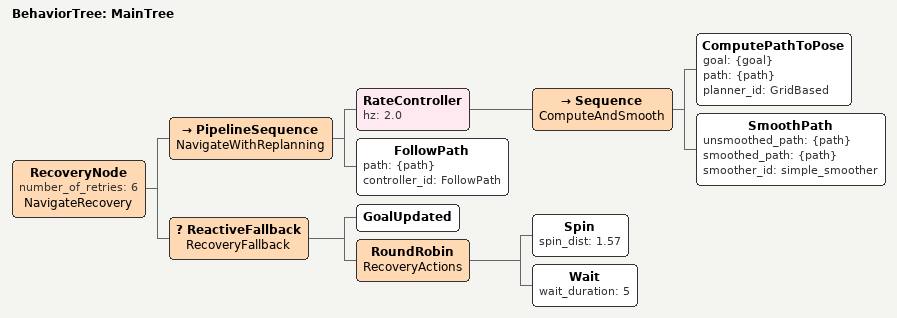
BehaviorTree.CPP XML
<!--
  Nav2 BT: ComputePathToPose -> FollowPath
  Recovery: spin, wait, or back up.
-->
<root main_tree_to_execute="MainTree">
  <BehaviorTree ID="MainTree">
    <RecoveryNode number_of_retries="6" name="NavigateRecovery">
      <PipelineSequence name="NavigateWithReplanning">
        <RateController hz="2.0">
          <Sequence name="ComputeAndSmooth">
            <ComputePathToPose goal="{goal}" path="{path}" planner_id="GridBased"/>
            <SmoothPath unsmoothed_path="{path}" smoothed_path="{path}" smoother_id="simple_smoother"/>
          </Sequence>
        </RateController>
        <FollowPath path="{path}" controller_id="FollowPath"/>
      </PipelineSequence>
      <ReactiveFallback name="RecoveryFallback">
        <GoalUpdated/>
        <RoundRobin name="RecoveryActions">
          <Spin spin_dist="1.57"/>
          <Wait wait_duration="5"/>
        </RoundRobin>
      </ReactiveFallback>
    </RecoveryNode>
  </BehaviorTree>
</root>
